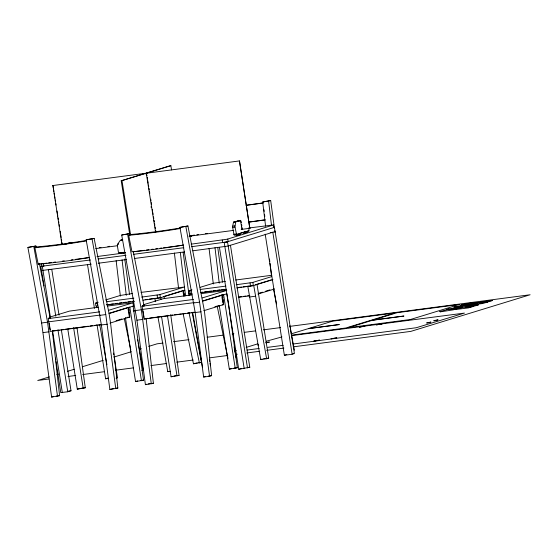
<?xml version="1.0" encoding="UTF-8"?>
<svg xmlns="http://www.w3.org/2000/svg" width="558" height="558" viewBox="0 0 558 558"><rect width="100%" height="100%" fill="white"/><g stroke="black" fill="none" stroke-linecap="round" stroke-linejoin="round"><path stroke-width="0.84" d="M238.545 234.095C238.684 234.444 236.097 236.655 235.929 234.66M243.072 232.581C246.72 230.628 245.576 235.581 243.072 232.4M244.969 231.849L245.122 232.588L247.452 232.281L247.299 231.661L245.332 231.961L249.014 230.866L248.868 228.25M191.338 235.79C191.645 236.599 189.713 237.038 190.341 235.762M238.322 234.911L235.992 235.19M238.545 234.409L234.025 234.925L232.679 227.399A1.709 0.677 82.5 0 1 232.686 226.15L233.425 222.551A1.709 0.677 82.5 0 1 233.802 221.917L240.421 220.382L242.06 229.491L242.116 227.713M236.592 234.695L235.016 227.092A1.709 0.677 82.5 0 1 235.016 225.844L235.755 222.244A1.709 0.677 82.5 0 1 236.139 221.61L240.289 220.333M236.362 234.437L237.799 234.13M243.532 232.233L245.053 232.093M245.081 232.044L244.718 232.051M237.896 234.276C237.359 236.174 243.944 232.909 237.896 234.604M125.613 252.551L119.349 253.102A0.851 0.781 72.9 0 1 118.442 252.362L117.354 245.485A1.709 1.562 72.9 0 1 117.619 244.237L120.082 240.624A1.709 1.562 72.9 0 1 121.107 239.989L122.083 239.689A1.709 1.562 72.9 0 0 121.135 240.226M478.408 304.87L473.854 306.258L464.954 307.514L473.247 306.461L468.42 307.904L455.244 309.557L468.504 305.896L478.408 304.849M236.194 234.695L237.562 234.248M122.6 252.614L123.604 252.286M238.915 220.347L238.712 221.226M123.506 252.362L119.349 253.102M89.636 257.461A130.042 19.502 -11.2 0 1 38.181 264.199L34.896 247.675L36.089 246.985A130.042 19.502 -11.2 0 0 86.678 240.393M38.181 264.199L39.367 263.509M183.429 245.046A130.042 19.502 -11.2 0 1 131.974 251.784L128.689 235.267L129.881 234.576A130.042 19.502 -11.2 0 0 180.471 227.978M308.483 328.557L332.491 321.178L394.673 312.996L345.793 328.006L291.388 335.163M41.027 263.662L42.917 263.655M451.331 308.448L446.846 309.39L449.092 309.118M458.404 306.272L453.926 307.214L456.179 306.956L454.449 307.472L454.965 307.444L467.123 305.575L471.942 304.131L463.649 305.184L472.549 303.929L477.111 302.534L467.695 303.482L461.089 305.024M481.122 302.024L476.658 302.98L478.576 302.785M449.085 309.139L439.697 311.601L441.594 311.413M436.44 320.39C427.728 322.008 442.961 318.492 436.447 320.369M266.773 342.431L269.472 342.047L265.845 342.856M226.994 241.914L274.634 227.287L273.727 227.301M461.089 305.017L463.349 304.752L458.439 306.237M313.994 341.022L319.678 340.129L313.994 341.043M359.987 326.904L364.967 326.221L359.317 327.134L360.001 326.918M41.634 270.525L91.261 264.171M191.157 244.16L227.113 239.229L273.713 224.902L248.673 228.013M274.438 227.371L294.422 353.556L292.141 354.253L284.371 355.279L265.19 234.165M95.739 303.001C99.987 303.015 95.125 310.646 95.739 303.001L98.194 302.248M108.433 310.36L133.146 302.75L107.743 306M109.068 313.568L94.142 238.392L86.148 239.807L101.389 324.972L109.849 389.456L117.843 388.04L110.589 323.187L109.068 313.568L133.648 305.958L133.111 305.951M191.959 289.846L188.527 290.913L191.547 290.613M191.331 235.811L190.641 236.02M61.917 244.341L52.933 185.465L53.338 188.018M145.875 173.845A0.851 0.781 72.9 0 0 145.038 173.35L144.717 173.447A0.851 0.781 72.9 0 1 145.492 173.831M129.707 234.465L121.212 180.799L170.092 165.789L170.867 165.691L171.543 169.946M121.212 180.799L170.867 165.691M155.591 232.128L146.405 174.082A0.851 0.781 72.9 0 1 147.047 173.14L147.375 173.043A0.851 0.781 72.9 0 0 146.719 173.796M146.405 174.082L146.998 175.665M239.48 160.92L249.81 228.32L239.48 160.92L147.047 173.14M151.595 206.892L150.813 206.99M52.34 330.803L59.594 395.664L51.601 397.08L41.62 322.977L27.9 247.424L35.893 246.015L36.228 247.724M27.9 247.424L35.893 246.015M65.147 244.104C66.521 244.871 70.859 240.784 72.017 243.023M68.306 243.539L71.605 242.528M86.148 239.807L94.142 238.392M146.133 318.395L153.387 383.248L145.394 384.664L136.933 320.18L121.693 235.016L129.686 233.6L130.021 235.309M121.693 235.016L129.686 233.6M117.619 244.237L118.596 243.937A1.709 1.562 72.9 0 0 118.47 244.16M179.941 227.392L187.934 225.976L204.381 310.771L211.635 375.625L209.564 376.259L203.642 377.041L195.181 312.557L179.941 227.392L187.934 225.976M265.58 226.192L262.699 201.982L270.686 200.566L274.417 228.103M262.699 201.982L270.686 200.566M50.06 269.305L48.434 269.8L55.779 316.191M122.425 252.697L123.409 252.397M190.362 236.536L191.324 236.208M234.227 235.016L235.518 234.618M240.421 233.111L242.688 232.421M238.929 233.711L245.018 232.114L243.469 232.316M238.531 234.388L240.198 233.9M49.181 317.293L69.492 311.106L98.285 307.242M105.56 299.988L120.284 295.461L132.441 293.522M101.744 324.672L50.283 331.438L48.253 318.618L50.192 318.025L48.504 318.248M141.62 297.107L159.574 294.645L184.447 287.021L141.014 292.399M109.242 313.254L128.326 307.395L129.854 317.014L109.94 323.124M163.452 296.612L183.366 290.495L184.252 296.11M142.988 300.204L160.083 297.853L184.838 290.265L180.311 252.265M183.952 291.911L183.122 292.169L183.756 296.172M143.79 304.633L163.285 298.69L192.078 294.833M200.141 287.328L213.226 283.311L225.383 281.371M195.537 312.257L144.076 319.03L142.046 306.209L143.985 305.61L142.297 305.833M129.93 315.221L129.1 315.472L128.089 309.062L128.919 308.811L129.17 310.408M116.106 320.711L121.909 318.932M202.226 297.951L226.771 290.411M236.278 284.733L252.516 282.494L271.662 276.629M203.035 300.846L222.119 294.987L223.646 304.598L203.733 310.715M255.564 284.713L271.327 279.879M144.076 319.03L147.891 318.304M202.854 301.118L226.911 293.773L228.473 303.636M236.787 287.935L253.025 285.696L272.897 279.614M223.723 302.806L222.893 303.064L221.882 296.654L222.712 296.396L222.963 298M214.872 306.767L219.022 305.498M258.27 293.445L262.42 292.176M265.741 291.15L269.891 289.881M257.915 294.073L274.508 288.981M49.341 376.901L37.749 380.458L48.971 378.98M56.797 374.613L58.45 374.104M67.567 371.307L74.193 369.27M82.472 366.725L103.181 360.37M113.944 357.064L131.339 351.721M139.626 349.182L141.279 348.673M148.735 346.385L157.014 343.84L163.062 343.044M97.029 324.679L105.602 378.791L108.05 378.045M56.058 361.577L60.759 392.602L67.748 391.779L71.012 390.774L61.352 329.792M51.601 397.08L53.673 396.438M67.811 329.29L77.297 389.191L79.362 388.549M77.297 389.191L85.283 387.775L77.039 327.909M116.134 378.303L117.508 377.878L114.125 356.485M141.823 370.414L143.204 369.989L138.168 342.919M234.799 350.905L236.229 350.466M246.211 347.404L257.615 343.895M266.166 341.273L281.957 336.92M109.849 389.456L113.609 388.598M125.376 317.39L135.538 381.567L137.61 380.933M157.942 316.86L167.763 371.67L169.144 371.251M183.08 313.484L193.459 363.781L197.218 362.923M291.095 333.886L307.946 328.746L339.306 324.54L308.511 328.571M135.538 381.567L143.532 380.151L133.118 306.182M193.459 363.781L201.445 362.372L192.161 312.452M258.605 344.956L257.935 345.137L258.661 345.06M265.95 342.703L266.808 342.438M145.394 384.664L146.775 384.239M161.604 316.881L171.09 376.776L172.464 376.35M171.09 376.776L179.076 375.36L170.713 314.642M203.642 377.041L205.714 376.406M219.308 305.833L229.331 369.152L231.403 368.517M260.705 359.519L266.626 358.745L253.73 285.536L247.808 286.317L260.705 359.519L262.086 359.094M229.331 369.152L237.324 367.736L228.606 304.452M266.626 358.745L268.698 358.103L257.043 284.517L255.348 284.74M219.427 247.313L238.747 369.284L241.189 368.531M284.371 355.279L286.812 354.525M238.747 369.284L249.782 367.262L230.461 245.29M441.559 311.42L440.22 311.852L453.138 309.892L457.7 308.504L449.406 309.557L458.306 308.302L462.868 306.907L451.366 308.414M478.52 302.799L469.487 305.184L482.67 303.531L487.49 302.087L479.196 303.14L488.097 301.885L492.658 300.483L481.156 301.99M226.855 241.942L228.166 241.579L227.769 239.054M190.571 236.041L189.713 236.174M226.715 241.97L227.071 241.851M226.569 241.949L222.649 242.591L222.251 240.066M123.562 252.774L123.374 253.465M226.395 242.032L191.45 246.699M190.662 235.874L191.241 235.79M239.494 233.969L240.198 233.879M52.612 185.563L145.038 173.35M233.802 221.917L236.139 221.61M238.719 221.289L241.049 220.982L241.321 222.663M233.425 222.551L235.755 222.244M121.107 239.989L122.746 239.773M232.686 226.15L235.016 225.844M232.679 227.399L235.016 227.092M99.268 247.668L100.998 247.438M107.903 246.531L109.633 246.308M192.538 235.399L194.268 235.169M196.855 234.834L198.585 234.604M205.497 233.697L207.22 233.467M192.643 235.511L194.177 235.309A0.851 0.781 72.9 0 0 194.505 235.183M95.753 248.582L117.271 245.757M189.029 236.257L233.781 230.37M241.202 229.45L250.137 228.222M247.389 231.11L248.945 230.907M246.015 231.472L247.654 231.305M245.067 232.407L247.41 232.121M233.774 234.276L236.104 233.969M238.845 233.669L240.435 233.495M243.162 232.993L245.492 232.686M236.299 234.52L237.813 234.283M270.232 232.623L272.82 232.281L292.141 354.253M46.935 263.132L43.482 263.585L43.88 266.11L42.157 266.299L41.299 266.285L41.222 263.599M48.665 262.902L51.252 262.56M53.84 262.225L55.57 261.995M62.482 261.088L64.205 260.858M71.117 259.951L72.84 259.721M75.435 259.379L89.252 257.566M97.022 256.541L125.522 252.795M133.299 251.77L144.522 250.291M146.252 250.068L148.84 249.726M151.434 249.384L153.157 249.154M155.752 248.819L157.475 248.589M160.069 248.247L161.799 248.024M163.522 247.794L166.117 247.452M167.839 247.229L183.387 245.178M44.089 285.989L40.811 266.375L90.515 259.972M98.285 258.954L125.941 255.313M133.697 254.295L183.784 247.703M98.159 263.264L126.603 259.519M134.359 258.5L184.356 251.923M192.977 250.786L227.79 246.092L275.303 231.493L274.787 231.472M235.671 280.018L271.697 275.282M182.299 290.599L184.844 290.306L185.73 295.914M106.348 301.752L133.878 298.125M200.155 289.483L225.962 286.087M106.501 304.738L109.075 304.403M110.791 304.173L113.358 303.838M115.074 303.608L117.647 303.273M119.363 303.05L121.937 302.708M123.653 302.485L126.227 302.143M127.942 301.92L130.516 301.578M132.232 301.355L133.948 301.132M145.094 299.66L147.668 299.325M149.384 299.095L155.389 298.307M201.159 292.364L202.875 292.134M204.591 291.911L207.157 291.576M208.873 291.346L211.447 291.011M213.163 290.781L215.737 290.446M217.453 290.216L220.026 289.881M221.742 289.658L224.316 289.316M238.894 287.398L241.468 287.063M243.183 286.833L248.331 286.156M106.857 304.954L134.387 301.334M188.681 290.851L189.023 294.129L192.057 293.822M200.657 292.692L226.464 289.295M201.536 293.585L226.29 290.341M127.273 307.535L129.812 307.2L141.46 380.786M221.066 295.119L223.605 294.791L235.253 368.378M48.253 318.618L99.708 311.852M142.046 306.209L193.5 299.437M142.555 309.411L194.01 302.645M48.762 321.827L100.217 315.054M133.278 310.813L141.334 309.788L151.316 383.883M41.62 322.977L47.542 322.196L57.523 396.299M99.868 315.354L105.79 314.579L115.771 388.675M193.661 302.945L199.583 302.164L209.564 376.259M239.082 296.968L241.656 296.633M243.372 296.41L245.945 296.068M247.661 295.845L249.377 295.614M133.753 310.966L135.468 310.743M238.698 297.24L249.851 295.775M249.503 297.002L255.424 296.221M222.161 304.794L223.646 304.598M126.889 317.397L129.854 317.014M149.607 318.081L168.474 315.598M170.19 315.375L172.764 315.033M174.48 314.81L177.046 314.468M178.762 314.245L181.336 313.91M183.052 313.68L185.626 313.345M187.342 313.115L189.915 312.78M191.631 312.557L194.205 312.215M52.382 330.943L59.239 330.043M60.955 329.82L63.528 329.478M65.244 329.255L88.401 326.207M90.117 325.984L92.691 325.642M94.407 325.419L96.98 325.077M98.696 324.854L101.27 324.512M136.933 320.18L142.855 319.399M195.181 312.557L201.103 311.776M43.14 332.589L49.062 331.815M101.389 324.972L107.31 324.191M173.426 341.684L188.967 339.641M207.109 337.248L223.514 335.093M232.149 333.956L233.879 333.733M244.244 332.366L255.466 330.887M263.243 329.869L280.514 327.595M290.014 326.346L530.1 294.764L410.834 331.382L293.382 346.832M291.681 335.63L464.444 313.087L416.205 327.741L293.515 343.965M247.103 350.068L259.135 348.485M267.728 347.355L283.199 345.325M67.971 376.483L75.748 375.464M82.654 374.551L104.248 371.712M115.471 370.233L133.613 367.848M150.883 365.581L166.43 363.53M176.788 362.17L193.201 360.008M209.606 357.852L227.748 355.467M235.518 354.442L237.248 354.218M246.748 352.97L259.7 351.261M266.605 350.354L283.882 348.08M198.913 362.7L201.445 362.372M105.602 378.791L108.189 378.45M263.62 358.773L265.315 358.55M267.003 358.327L268.698 358.103M167.763 371.67L170.302 371.335M174.005 376.029L175.693 375.806M177.388 375.583L179.076 375.36M233.941 368.182L237.324 367.736M81.056 388.333L85.283 387.775M140.993 380.486L143.532 380.151M68.418 391.116L71.012 390.774M247.187 367.603L249.782 367.262M148.309 383.918L153.387 383.248M56.212 396.11L59.594 395.664M116.148 388.263L117.843 388.04M208.246 376.071L211.635 375.625M293.069 353.563L293.564 353.5M237.959 220.64L238.371 221.261M69.304 242.828L69.736 243.574M273.741 227.371C274.836 227.936 272.653 225.997 273.385 225.048M240.4 233.467L240.205 234.234M273.385 288.549L276.552 303.894M217.25 306.398L227.978 358.403M189.002 312.703L199.38 363.007M124.308 318.548L130.816 350.096M133.25 251.539L144.103 306.216M39.458 263.955L50.311 318.632M289.825 325.684L290.139 327.372M290.453 329.067L294.387 350.215M234.095 346.839L236.146 357.838M137.533 339.529L137.854 341.224M185.863 226.611L199.583 302.164M127.615 234.234L141.334 309.788M92.07 239.026L105.79 314.579M33.822 246.65L47.542 322.196M192.636 312.327L202.463 367.143M99.694 324.484L106.906 364.737M252.844 282.411L253.353 285.612M241.586 224.344L241.851 226.032M250.047 282.92L250.549 286.128M227.511 241.781L247.501 367.959M224.204 242.388L244.188 368.566M223.214 299.604L223.472 301.201M209.501 359.736L209.773 361.451M210.045 363.16L210.45 365.727M189.832 290.844L190.341 294.045M189.567 293.94L189.825 295.58M189.134 295.705L183.108 252.3M184.203 293.515L184.461 295.119M147.263 177.346L147.528 179.027M147.793 180.715L148.191 183.233M148.463 184.921L148.728 186.602M148.993 188.283L149.258 189.964M149.523 191.645L149.795 193.333M150.723 199.22L150.995 200.901M151.26 202.582L151.525 204.263M152.32 209.313L152.585 210.994M152.85 212.675L153.122 214.363M153.52 216.881L153.785 218.569M154.05 220.25L154.315 221.931M154.587 223.612L154.852 225.292M155.117 226.98L155.382 228.661M155.647 230.342L155.919 232.023M167.386 315.242L177.012 375.994M164.101 296.675L164.373 298.384M161.053 299.332L160.788 297.686L154.866 298.467L155.389 301.752M159.902 294.561L160.411 297.763M157.105 295.07L157.607 298.279M143.015 310.952L144.027 317.363M121.986 180.694L130.488 234.36M132.978 302.827L133.488 306.028M129.421 312.013L129.679 313.617M113.581 353.068L113.853 354.776M96.625 306.091L96.883 307.73M87.508 264.548L94.442 308.358M53.61 189.72L53.882 191.422M54.147 193.131L54.419 194.833M54.691 196.535L54.956 198.243M55.228 199.945L55.5 201.647M55.765 203.349L56.037 205.058M56.986 211.015L57.795 216.127M58.06 217.829L58.332 219.538M58.604 221.24L58.869 222.942M59.141 224.644L59.413 226.353M60.222 231.458L60.494 233.167M60.759 234.869L61.164 237.422M61.436 239.131L61.708 240.833M61.973 242.535L62.245 244.237M73.593 327.658L83.219 388.41M51.824 269.66L59.036 315.186M57.955 329.931L67.748 391.779M42.324 266.312L50.339 316.902M52.515 330.65L62.308 392.49M55.514 358.138L55.786 359.861M49.223 323.361L50.234 329.771M274.766 230.684L275.003 232.407M217.801 247.773L222.468 282.188M124.748 259.058L129.526 294.338M268.621 201.201L271.502 225.411M263.99 209.689L264.199 211.412M264.597 214.739L264.799 216.462M269.493 259.045L269.8 261.639M270.009 263.369L271.551 276.336M215.004 247.731L219.231 283.178M209.083 248.512L213.309 283.959M174.389 253.039L178.609 288.486M122.062 259.882L126.289 295.328M116.141 260.663L120.368 296.11M264.82 219.852A130.042 3.697 -6.8 0 1 248.575 222.077M262.811 202.938A130.042 3.697 -6.8 0 1 246.559 205.17M265.336 219.887A130.042 3.697 -6.8 0 1 249.007 222.119M263.32 202.979A130.042 3.697 -6.8 0 1 246.141 205.33M86.357 240.937A130.042 19.502 -11.2 0 1 34.896 247.675M180.15 228.529A130.042 19.502 -11.2 0 1 128.689 235.267M120.326 252.802A0.851 0.781 72.9 0 1 119.67 252.565M373.156 320.041L403.964 316.037L372.458 320.271L348.269 327.679L410.451 319.497L459.332 304.494L397.15 312.675L373.197 320.027M429.297 322.58L426.619 322.97L430.936 322.057L429.29 322.573M331.117 338.769L336.781 337.876L331.166 338.755M376.406 324.861L382.077 323.968L376.434 324.854"/></g></svg>
